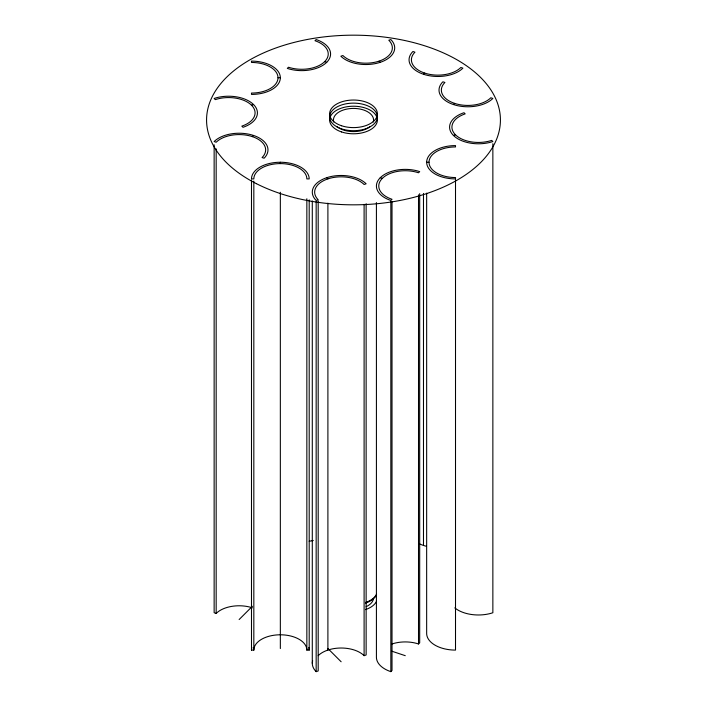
<?xml version="1.0" encoding="UTF-8"?>
<svg xmlns="http://www.w3.org/2000/svg" width="707" height="707" viewBox="0 0 707 707"><rect width="100%" height="100%" fill="white"/><g stroke="black" fill="none" stroke-linecap="round" stroke-linejoin="round"><path stroke-width="1.06" d="M252.39 136.637L253.557 135.461A28.854 16.659 0 0 1 264.118 158.218L262.085 157.546A26.504 15.307 0 0 0 252.39 136.637A26.504 15.307 0 0 0 216.174 142.24L214.141 141.559A28.854 16.659 0 0 1 253.557 135.461M423.484 74.253L424.66 73.077A26.504 15.307 0 0 0 460.867 67.474L462.899 68.155A28.854 16.659 0 0 1 423.484 74.253A28.854 16.659 0 0 1 412.923 51.496L414.956 52.177A26.504 15.307 0 0 0 424.66 73.077M453.443 104.548L454.61 103.372A26.504 15.307 0 0 0 490.826 97.769L492.859 98.45A28.854 16.659 0 0 1 453.443 104.548A28.854 16.659 0 0 1 442.882 81.791L444.915 82.463A26.504 15.307 0 0 0 454.61 103.372M239.134 619.535L252.39 606.279M376.416 202.582L376.416 657.227A28.854 16.659 0 0 0 390.838 671.65L392.014 670.475L392.014 201.495M392.014 643.971A26.504 15.307 0 0 1 418.517 643.971L419.693 642.796L419.693 193.674M251.524 105.219L253.557 104.548A28.854 16.659 0 0 1 242.996 127.304L241.829 126.129A26.504 15.307 0 0 0 251.524 105.219A26.504 15.307 0 0 0 215.317 99.625L214.141 98.45A28.854 16.659 0 0 1 253.557 104.548M453.443 135.461L455.476 134.79A26.504 15.307 0 0 0 491.683 140.393L492.859 141.559A28.854 16.659 0 0 1 453.443 135.461A28.854 16.659 0 0 1 464.004 112.713L465.171 113.88A26.504 15.307 0 0 0 455.476 134.79M312.653 660.709A28.854 16.659 0 0 0 316.162 671.65L318.194 670.97L318.194 200.885M318.194 655.672A26.504 15.307 0 0 1 364.105 655.672L366.138 654.991L366.138 203.669M277.992 77.77L280.343 77.77A28.854 16.659 0 0 1 251.489 94.429L251.489 93.068A26.504 15.307 0 0 0 277.992 77.77A26.504 15.307 0 0 0 251.489 62.463L251.489 61.111A28.854 16.659 0 0 1 280.343 77.77M426.657 162.248L429.008 162.248A26.504 15.307 0 0 0 455.511 177.545L455.511 178.906A28.854 16.659 0 0 1 426.657 162.248A28.854 16.659 0 0 1 455.511 145.589L455.511 146.941A26.504 15.307 0 0 0 429.008 162.248M251.489 180.002L251.489 650.095L253.831 650.095A26.504 15.307 0 0 1 280.343 634.789A26.504 15.307 0 0 1 306.847 650.095L309.198 650.095L309.198 199.869M324.69 61.624L326.722 62.304A28.854 16.659 0 0 0 316.162 39.548L314.986 40.723A26.504 15.307 0 0 1 324.69 61.624A26.504 15.307 0 0 1 288.483 67.227L287.307 68.402A28.854 16.659 0 0 0 326.722 62.304M380.278 177.704L382.31 178.385A26.504 15.307 0 0 1 418.517 172.782L419.693 171.607A28.854 16.659 0 0 0 380.278 177.704A28.854 16.659 0 0 0 390.838 200.461L392.014 199.286A26.504 15.307 0 0 1 382.31 178.385M391.705 651.156L405.27 655.681M252.39 607.826A26.504 15.307 0 0 0 216.174 613.429L214.141 612.748L214.141 144.794M379.102 61.129L380.278 62.304A28.854 16.659 0 0 0 390.838 39.548L388.806 40.228A26.504 15.307 0 0 1 379.102 61.129A26.504 15.307 0 0 1 342.895 55.526L340.862 56.207A28.854 16.659 0 0 0 380.278 62.304M326.722 177.704L327.898 178.88A26.504 15.307 0 0 1 364.105 184.483L366.138 183.802A28.854 16.659 0 0 0 326.722 177.704A28.854 16.659 0 0 0 316.162 200.461L318.194 199.781A26.504 15.307 0 0 1 327.898 178.88M327.898 648.522L341.145 661.779M492.859 143.689L492.859 612.748A28.854 16.659 0 0 1 454.787 607.879M455.511 179.755L455.511 650.095A28.854 16.659 0 0 1 426.657 633.437L426.657 193.144M423.484 193.426L423.484 545.442M418.517 194.849L418.517 643.971M390.838 201.566L390.838 671.65M364.105 204.341L364.105 655.672M327.898 203.13L327.898 650.069M316.162 201.566L316.162 671.65M312.291 200.956L312.291 663.316M306.847 198.764L306.847 650.095M280.343 162.248L280.343 163.6A26.504 15.307 0 0 0 253.831 178.906L251.489 178.906A28.854 16.659 0 0 1 280.343 162.248A28.854 16.659 0 0 1 309.198 178.906L306.847 178.906A26.504 15.307 0 0 0 280.343 163.6M280.343 192.26L280.343 648.549M253.831 181.107L253.831 650.095M216.174 148.859L216.174 613.429M376.566 594.145A23.879 13.787 0 0 1 365.439 602.514M333.739 122.019A20.07 11.586 0 0 1 353.5 108.418A20.07 11.586 0 0 1 373.261 122.019M370.194 126.438A20.07 11.586 0 0 1 336.806 126.438M373.49 598.696A20.07 11.586 0 0 1 366.129 606.694M376.566 594.764A23.879 13.787 0 0 1 365.439 603.133M376.566 601.25A23.879 13.787 0 0 1 365.439 609.628M426.374 546.281A28.854 16.659 0 0 1 419.357 543.771M251.489 650.095A28.854 16.659 0 0 1 251.842 647.479M308.835 647.479A28.854 16.659 0 0 1 309.198 650.095M313.272 540.431A28.854 16.659 0 0 1 309.198 541.253M341.561 131.944A23.879 13.787 0 0 0 377.379 120.004A23.879 13.787 0 0 0 341.561 108.065A23.879 13.787 0 0 0 341.561 131.944M256.376 183.652A146.923 84.822 0 0 0 497.534 136.743A146.923 84.822 0 0 0 306.582 39.619A146.923 84.822 0 0 0 256.376 183.652M341.561 125.758A23.879 13.787 0 0 0 377.379 113.818A23.879 13.787 0 0 0 341.561 101.879A23.879 13.787 0 0 0 341.561 125.758M336.62 126.659A23.879 13.787 0 0 0 376.566 120.482A23.879 13.787 0 0 0 347.323 103.593A23.879 13.787 0 0 0 336.62 126.659"/></g></svg>
